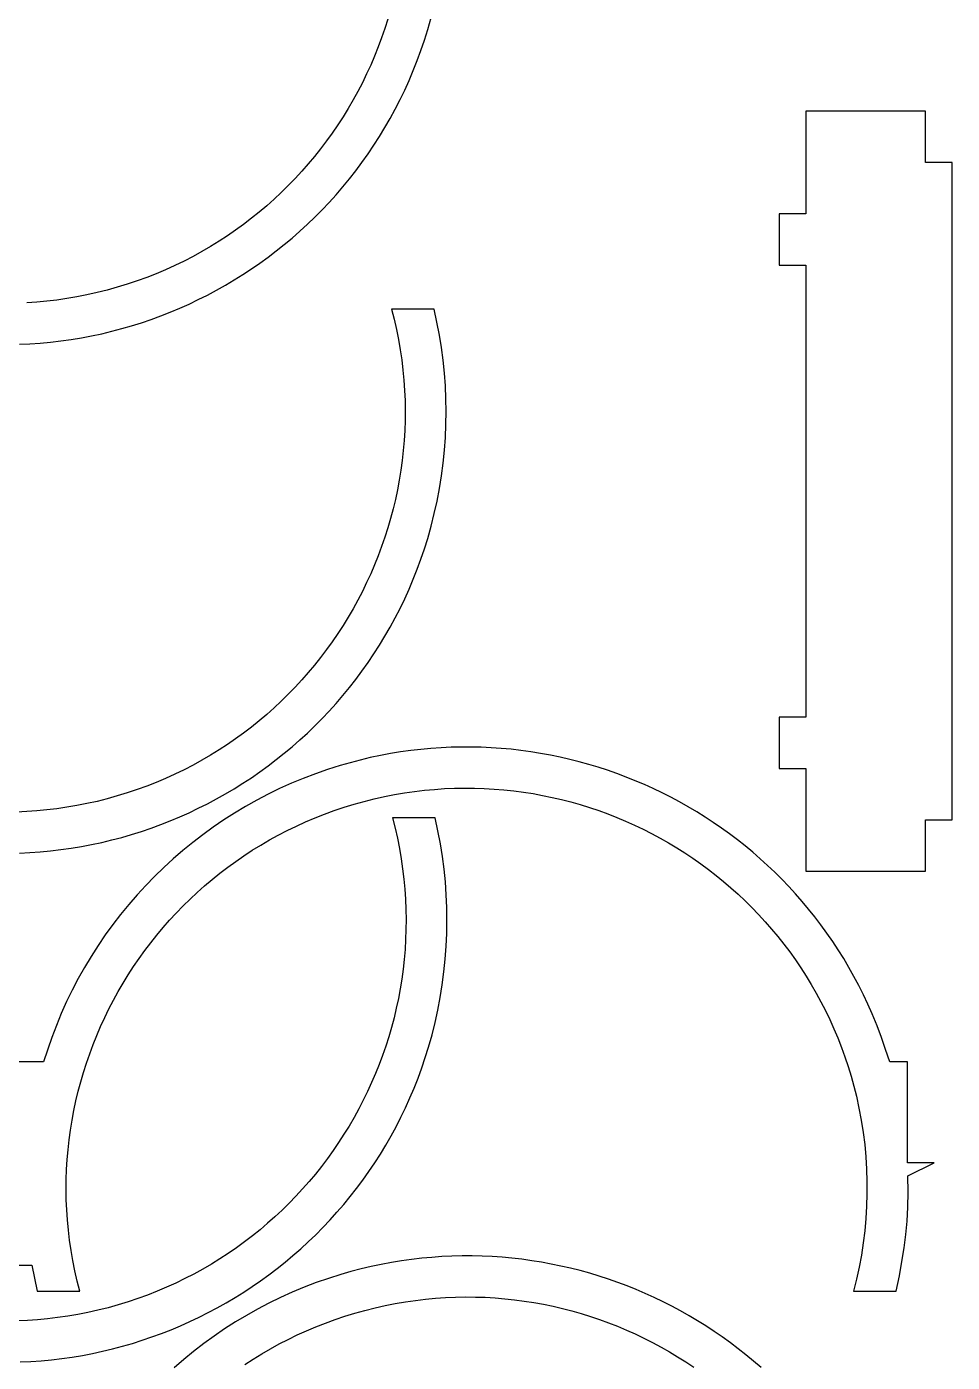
# Model space of a CAD drawing. Extents: x 378 to 958, y 20 to 900.
# Drawn here: x 576.4 to 666.5, y 627 to 757 of the extents above; entities that cross this region are included whole.
import ezdxf

# ---------------------------------------------------------------- set-up
doc = ezdxf.new("R2010")
doc.units = 0
doc.layers.get('0').update_dxf_attribs({"linetype": 'CONTINUOUS'})

msp = doc.modelspace()

# ---------------------------------------------------------------- linework, layer by layer
at = {"color": 4}
for p, q in [((611.547899, 757.764124), (611.257646, 756.853384)), ((615.426993, 756.745728), (615.765284, 757.941609)), ((610.94549, 755.950855), (610.611669, 755.056932)), ((611.257646, 756.853384), (610.94549, 755.950855)), ((614.769823, 754.72982), (615.109908, 755.731215)), ((615.109908, 755.731215), (615.426993, 756.745728)), ((610.611669, 755.056932), (610.256422, 754.172013)), ((614.407111, 753.741756), (614.769823, 754.72982)), ((609.879985, 753.296492), (609.482596, 752.430766)), ((610.256422, 754.172013), (609.879985, 753.296492)), ((614.022146, 752.767239), (614.407111, 753.741756)), ((609.482596, 752.430766), (609.064494, 751.575232)), ((613.615301, 751.806486), (614.022146, 752.767239)), ((608.625915, 750.730285), (608.167098, 749.896323)), ((609.064494, 751.575232), (608.625915, 750.730285)), ((612.737464, 749.927128), (613.186949, 750.85971)), ((613.186949, 750.85971), (613.615301, 751.806486)), ((608.167098, 749.896323), (607.68828, 749.07374)), ((612.267218, 749.008956), (612.737464, 749.927128)), ((607.1897, 748.262934), (606.671594, 747.4643)), ((607.68828, 749.07374), (607.1897, 748.262934)), ((611.265939, 747.216701), (611.776586, 748.105408)), ((611.776586, 748.105408), (612.267218, 749.008956)), ((663.913098, 748.793163), (652.249198, 748.793163)), ((652.249198, 748.793163), (652.249198, 738.793863)), ((663.913098, 743.793563), (663.913098, 748.793163)), ((606.134201, 746.678234), (605.577759, 745.905134)), ((606.671594, 747.4643), (606.134201, 746.678234)), ((610.735652, 746.343049), (611.265939, 747.216701)), ((605.577759, 745.905134), (605.002504, 745.145395)), ((609.617649, 744.641774), (610.186097, 745.484668)), ((610.186097, 745.484668), (610.735652, 746.343049)), ((604.408676, 744.399412), (603.796511, 743.667584)), ((605.002504, 745.145395), (604.408676, 744.399412)), ((609.030679, 743.814582), (609.617649, 744.641774)), ((603.166247, 742.950305), (602.518123, 742.247972)), ((603.796511, 743.667584), (603.166247, 742.950305)), ((607.802671, 742.208167), (608.425562, 743.003308)), ((608.425562, 743.003308), (609.030679, 743.814582)), ((666.512898, 743.793563), (663.913098, 743.793563)), ((666.512898, 679.798363), (666.512898, 743.793563)), ((601.852376, 741.56098), (601.169243, 740.889728)), ((602.518123, 742.247972), (601.852376, 741.56098)), ((606.505058, 740.667145), (607.162379, 741.429374)), ((607.162379, 741.429374), (607.802671, 742.208167)), ((600.468962, 740.234609), (599.751772, 739.596021)), ((601.169243, 740.889728), (600.468962, 740.234609)), ((605.831083, 739.921696), (606.505058, 740.667145)), ((599.01791, 738.974361), (598.267613, 738.370023)), ((599.751772, 739.596021), (599.01791, 738.974361)), ((604.434663, 738.481999), (605.140827, 739.193242)), ((605.140827, 739.193242), (605.831083, 739.921696)), ((597.50112, 737.783404), (596.718667, 737.214901)), ((598.267613, 738.370023), (597.50112, 737.783404)), ((602.976103, 737.112005), (603.712964, 737.788181)), ((603.712964, 737.788181), (604.434663, 738.481999)), ((652.249198, 738.793863), (649.649398, 738.793863)), ((649.649398, 738.793863), (649.649398, 733.794263)), ((595.920494, 736.66491), (595.106837, 736.133826)), ((596.718667, 737.214901), (595.920494, 736.66491)), ((601.458389, 735.813439), (602.224453, 736.453686)), ((602.224453, 736.453686), (602.976103, 737.112005)), ((593.434025, 735.129967), (592.575345, 734.657985)), ((594.277935, 735.622047), (593.434025, 735.129967)), ((595.106837, 736.133826), (594.277935, 735.622047)), ((599.884508, 734.588025), (600.678283, 735.19148)), ((600.678283, 735.19148), (601.458389, 735.813439)), ((590.814625, 733.775893), (589.913061, 733.366577)), ((591.702132, 734.206495), (590.814625, 733.775893)), ((592.575345, 734.657985), (591.702132, 734.206495)), ((598.257445, 733.437486), (599.077438, 734.003288)), ((599.077438, 734.003288), (599.884508, 734.588025)), ((649.649398, 733.794263), (652.249198, 733.794263)), ((652.249198, 733.794263), (652.249198, 689.797563)), ((588.068714, 732.613385), (587.126406, 732.270301)), ((588.997678, 732.978942), (588.068714, 732.613385)), ((589.913061, 733.366577), (588.997678, 732.978942)), ((595.723668, 731.85584), (596.580187, 732.363546)), ((596.580187, 732.363546), (597.424904, 732.890834)), ((597.424904, 732.890834), (598.257445, 733.437486)), ((583.228493, 731.130628), (582.24814, 730.911199)), ((584.221798, 731.379855), (583.228493, 731.130628)), ((585.20271, 731.65314), (584.221798, 731.379855)), ((586.170992, 731.950088), (585.20271, 731.65314)), ((587.126406, 732.270301), (586.170992, 731.950088)), ((593.976715, 730.900032), (594.855719, 731.36793)), ((594.855719, 731.36793), (595.723668, 731.85584)), ((577.356116, 730.200316), (576.382263, 730.133789)), ((578.331982, 730.291754), (577.356116, 730.200316)), ((579.309489, 730.408332), (578.331982, 730.291754)), ((580.288266, 730.55028), (579.309489, 730.408332)), ((581.26794, 730.717826), (580.288266, 730.55028)), ((582.24814, 730.911199), (581.26794, 730.717826)), ((591.277099, 729.618562), (592.187032, 730.025132)), ((592.187032, 730.025132), (593.087028, 730.45236)), ((593.087028, 730.45236), (593.976715, 730.900032)), ((587.545472, 728.203172), (588.491417, 728.524955)), ((588.491417, 728.524955), (589.428918, 728.868258)), ((589.428918, 728.868258), (590.357604, 729.232865)), ((590.357604, 729.232865), (591.277099, 729.618562)), ((616.073693, 729.53242), (611.910993, 729.53242)), ((611.910993, 729.53242), (612.162749, 728.54129)), ((612.162749, 728.54129), (612.387371, 727.549654)), ((616.579893, 727.00342), (616.073693, 729.53242)), ((582.702164, 726.924603), (583.684726, 727.135552)), ((583.684726, 727.135552), (584.660711, 727.3691)), ((584.660711, 727.3691), (585.629746, 727.625029)), ((585.629746, 727.625029), (586.591457, 727.903125)), ((586.591457, 727.903125), (587.545472, 728.203172)), ((612.387371, 727.549654), (612.585098, 726.557908)), ((575.671429, 726.098784), (576.689578, 726.145518)), ((576.689578, 726.145518), (577.703764, 726.216358)), ((577.703764, 726.216358), (578.713612, 726.311088)), ((578.713612, 726.311088), (579.718749, 726.429493)), ((579.718749, 726.429493), (580.718802, 726.571357)), ((580.718802, 726.571357), (581.713398, 726.736466)), ((581.713398, 726.736466), (582.702164, 726.924603)), ((612.585098, 726.557908), (612.756167, 725.566448)), ((616.777733, 725.77639), (616.579893, 727.00342)), ((612.756167, 725.566448), (612.900816, 724.575671)), ((612.900816, 724.575671), (613.019283, 723.585972)), ((616.9391, 724.540994), (616.777733, 725.77639)), ((617.064096, 723.298723), (616.9391, 724.540994)), ((613.019283, 723.585972), (613.111805, 722.597749)), ((617.152827, 722.05107), (617.064096, 723.298723)), ((613.111805, 722.597749), (613.178621, 721.611397)), ((617.205398, 720.799527), (617.152827, 722.05107)), ((613.178621, 721.611397), (613.219967, 720.627312)), ((613.219967, 720.627312), (613.236083, 719.645891)), ((617.221913, 719.545585), (617.205398, 720.799527)), ((613.236083, 719.645891), (613.227205, 718.66753)), ((617.202476, 718.290735), (617.221913, 719.545585)), ((613.227205, 718.66753), (613.193571, 717.692625)), ((617.147193, 717.03647), (617.202476, 718.290735)), ((613.135419, 716.721571), (613.052987, 715.754767)), ((613.193571, 717.692625), (613.135419, 716.721571)), ((617.056167, 715.784282), (617.147193, 717.03647)), ((613.052987, 715.754767), (612.946513, 714.792607)), ((616.929504, 714.535663), (617.056167, 715.784282)), ((612.946513, 714.792607), (612.816234, 713.835488)), ((616.767308, 713.292103), (616.929504, 714.535663)), ((612.662388, 712.883806), (612.485212, 711.937957)), ((612.816234, 713.835488), (612.662388, 712.883806)), ((616.569684, 712.055095), (616.767308, 713.292103)), ((612.485212, 711.937957), (612.284946, 710.998337)), ((616.336735, 710.826132), (616.569684, 712.055095)), ((612.284946, 710.998337), (612.061826, 710.065343)), ((616.068568, 709.606703), (616.336735, 710.826132)), ((611.81609, 709.139371), (611.547975, 708.220817)), ((612.061826, 710.065343), (611.81609, 709.139371)), ((615.765285, 708.398302), (616.068568, 709.606703)), ((611.547975, 708.220817), (611.257721, 707.310077)), ((615.426993, 707.20242), (615.765285, 708.398302)), ((610.945564, 706.407548), (610.611742, 705.513625)), ((611.257721, 707.310077), (610.945564, 706.407548)), ((615.109912, 706.187908), (615.426993, 707.20242)), ((610.611742, 705.513625), (610.256492, 704.628705)), ((614.407124, 704.198449), (614.769831, 705.186513)), ((614.769831, 705.186513), (615.109912, 706.187908)), ((609.880054, 703.753185), (609.482664, 702.887459)), ((610.256492, 704.628705), (609.880054, 703.753185)), ((614.022163, 703.223932), (614.407124, 704.198449)), ((609.482664, 702.887459), (609.06456, 702.031925)), ((613.615321, 702.263178), (614.022163, 703.223932)), ((608.62598, 701.186978), (608.167162, 700.353016)), ((609.06456, 702.031925), (608.62598, 701.186978)), ((612.73749, 700.383821), (613.186972, 701.316403)), ((613.186972, 701.316403), (613.615321, 702.263178)), ((608.167162, 700.353016), (607.688343, 699.530433)), ((612.267247, 699.465649), (612.73749, 700.383821)), ((607.189761, 698.719627), (606.671655, 697.920993)), ((607.688343, 699.530433), (607.189761, 698.719627)), ((611.265972, 697.673394), (611.776617, 698.562101)), ((611.776617, 698.562101), (612.267247, 699.465649)), ((606.671655, 697.920993), (606.134261, 697.134927)), ((610.735687, 696.799742), (611.265972, 697.673394)), ((605.577817, 696.361827), (605.002562, 695.602088)), ((606.134261, 697.134927), (605.577817, 696.361827)), ((609.617688, 695.098467), (610.186135, 695.941361)), ((610.186135, 695.941361), (610.735687, 696.799742)), ((604.408733, 694.856105), (603.796567, 694.124277)), ((605.002562, 695.602088), (604.408733, 694.856105)), ((609.030719, 694.271275), (609.617688, 695.098467)), ((603.166303, 693.406998), (602.518179, 692.704664)), ((603.796567, 694.124277), (603.166303, 693.406998)), ((607.802713, 692.66486), (608.425604, 693.460001)), ((608.425604, 693.460001), (609.030719, 694.271275)), ((601.852431, 692.017673), (601.169298, 691.34642)), ((602.518179, 692.704664), (601.852431, 692.017673)), ((607.162422, 691.886067), (607.802713, 692.66486)), ((600.469018, 690.691302), (599.751828, 690.052714)), ((601.169298, 691.34642), (600.469018, 690.691302)), ((605.831127, 690.378389), (606.505102, 691.123838)), ((606.505102, 691.123838), (607.162422, 691.886067)), ((599.017966, 689.431053), (598.26767, 688.826716)), ((599.751828, 690.052714), (599.017966, 689.431053)), ((604.434707, 688.938692), (605.140871, 689.649935)), ((605.140871, 689.649935), (605.831127, 690.378389)), ((652.249198, 689.797563), (649.649398, 689.797563)), ((649.649398, 689.797563), (649.649398, 684.797963)), ((597.501177, 688.240097), (596.718726, 687.671594)), ((598.26767, 688.826716), (597.501177, 688.240097)), ((602.976147, 687.568698), (603.713008, 688.244874)), ((603.713008, 688.244874), (604.434707, 688.938692)), ((595.920554, 687.121603), (595.106899, 686.590519)), ((596.718726, 687.671594), (595.920554, 687.121603)), ((601.458433, 686.270132), (602.224497, 686.910379)), ((602.224497, 686.910379), (602.976147, 687.568698)), ((616.726603, 686.807704), (615.743553, 686.739572)), ((617.708314, 686.853047), (616.726603, 686.807704)), ((618.688337, 686.875763), (617.708314, 686.853047)), ((619.666325, 686.876015), (618.688337, 686.875763)), ((620.641932, 686.853965), (619.666325, 686.876015)), ((621.61481, 686.809776), (620.641932, 686.853965)), ((622.58461, 686.74361), (621.61481, 686.809776)), ((593.43409, 685.58666), (592.575411, 685.114678)), ((594.277998, 686.078739), (593.43409, 685.58666)), ((595.106899, 686.590519), (594.277998, 686.078739)), ((599.88455, 685.044718), (600.678326, 685.648173)), ((600.678326, 685.648173), (601.458433, 686.270132)), ((608.853865, 685.610883), (607.872601, 685.354582)), ((609.836568, 685.843094), (608.853865, 685.610883)), ((610.820362, 686.051377), (609.836568, 685.843094)), ((611.804901, 686.235896), (610.820362, 686.051377)), ((612.789837, 686.396812), (611.804901, 686.235896)), ((613.774823, 686.534288), (612.789837, 686.396812)), ((614.75951, 686.648487), (613.774823, 686.534288)), ((615.743553, 686.739572), (614.75951, 686.648487)), ((623.550988, 686.655631), (622.58461, 686.74361)), ((624.513593, 686.546), (623.550988, 686.655631)), ((625.47208, 686.41488), (624.513593, 686.546)), ((626.426101, 686.262434), (625.47208, 686.41488)), ((627.375309, 686.088824), (626.426101, 686.262434)), ((628.319356, 685.894214), (627.375309, 686.088824)), ((629.257896, 685.678764), (628.319356, 685.894214)), ((630.190579, 685.442639), (629.257896, 685.678764)), ((590.814696, 684.232586), (589.913135, 683.82327)), ((591.702201, 684.663187), (590.814696, 684.232586)), ((592.575411, 685.114678), (591.702201, 684.663187)), ((598.257486, 683.894179), (599.077479, 684.459981)), ((599.077479, 684.459981), (599.88455, 685.044718)), ((604.492197, 684.27712), (603.315034, 683.827273)), ((605.6851, 684.692899), (604.492197, 684.27712)), ((606.893123, 685.074028), (605.6851, 684.692899)), ((607.872601, 685.354582), (606.893123, 685.074028)), ((631.11706, 685.186001), (630.190579, 685.442639)), ((632.036991, 684.909012), (631.11706, 685.186001)), ((632.950025, 684.611834), (632.036991, 684.909012)), ((633.855813, 684.294631), (632.950025, 684.611834)), ((634.75401, 683.957565), (633.855813, 684.294631)), ((649.649398, 684.797963), (652.249198, 684.797963)), ((652.249198, 684.797963), (652.249198, 674.798763)), ((588.068794, 683.070078), (587.126489, 682.726994)), ((588.997755, 683.435635), (588.068794, 683.070078)), ((589.913135, 683.82327), (588.997755, 683.435635)), ((596.580226, 682.820239), (597.424944, 683.347526)), ((597.424944, 683.347526), (598.257486, 683.894179)), ((602.154232, 683.343944), (601.010412, 682.827714)), ((603.315034, 683.827273), (602.154232, 683.343944)), ((635.644267, 683.600799), (634.75401, 683.957565)), ((636.526237, 683.224495), (635.644267, 683.600799)), ((637.399573, 682.828815), (636.526237, 683.224495)), ((583.228593, 681.58732), (582.248235, 681.367892)), ((584.221893, 681.836547), (583.228593, 681.58732)), ((585.202801, 682.109833), (584.221893, 681.836547)), ((586.171079, 682.406781), (585.202801, 682.109833)), ((587.126489, 682.726994), (586.171079, 682.406781)), ((593.97675, 681.356725), (594.855756, 681.824623)), ((594.855756, 681.824623), (595.723705, 682.312533)), ((595.723705, 682.312533), (596.580226, 682.820239)), ((598.776205, 681.698886), (597.68706, 681.087456)), ((599.884196, 682.279167), (598.776205, 681.698886)), ((601.010412, 682.827714), (599.884196, 682.279167)), ((609.236418, 681.578101), (610.229723, 681.827328)), ((610.229723, 681.827328), (611.210067, 682.046752)), ((611.210067, 682.046752), (612.190258, 682.240121)), ((612.190258, 682.240121), (613.169923, 682.407664)), ((613.169923, 682.407664), (614.148691, 682.54961)), ((614.148691, 682.54961), (615.126191, 682.666187)), ((615.126191, 682.666187), (616.102049, 682.757624)), ((616.102049, 682.757624), (617.075895, 682.824149)), ((617.075895, 682.824149), (618.047356, 682.865993)), ((618.047356, 682.865993), (619.01606, 682.883383)), ((619.01606, 682.883383), (619.981637, 682.876548)), ((619.981637, 682.876548), (620.943713, 682.845717)), ((620.943713, 682.845717), (621.901917, 682.791118)), ((621.901917, 682.791118), (622.855878, 682.712982)), ((622.855878, 682.712982), (623.805223, 682.611536)), ((623.805223, 682.611536), (624.74958, 682.487008)), ((624.74958, 682.487008), (625.688578, 682.339629)), ((625.688578, 682.339629), (626.621844, 682.169627)), ((626.621844, 682.169627), (627.549008, 681.97723)), ((627.549008, 681.97723), (628.469696, 681.762667)), ((628.469696, 681.762667), (629.383538, 681.526167)), ((638.263927, 682.413923), (637.399573, 682.828815)), ((639.118953, 681.979981), (638.263927, 682.413923)), ((639.964302, 681.527151), (639.118953, 681.979981)), ((576.382337, 680.590482), (575.410866, 680.548639)), ((577.356193, 680.657009), (576.382337, 680.590482)), ((578.332062, 680.748447), (577.356193, 680.657009)), ((579.309573, 680.865025), (578.332062, 680.748447)), ((580.288353, 681.006973), (579.309573, 680.865025)), ((581.268031, 681.174519), (580.288353, 681.006973)), ((582.248235, 681.367892), (581.268031, 681.174519)), ((591.27713, 680.075255), (592.187064, 680.481825)), ((592.187064, 680.481825), (593.087062, 680.909053)), ((593.087062, 680.909053), (593.97675, 681.356725)), ((596.617383, 680.445458), (595.567793, 679.773477)), ((597.68706, 681.087456), (596.617383, 680.445458)), ((604.460538, 679.979015), (605.389502, 680.344572)), ((605.389502, 680.344572), (606.33181, 680.687655)), ((606.33181, 680.687655), (607.287224, 681.007868)), ((607.287224, 681.007868), (608.255506, 681.304816)), ((608.255506, 681.304816), (609.236418, 681.578101)), ((629.383538, 681.526167), (630.290161, 681.267959)), ((630.290161, 681.267959), (631.189194, 680.988272)), ((631.189194, 680.988272), (632.080264, 680.687334)), ((632.080264, 680.687334), (632.963001, 680.365374)), ((632.963001, 680.365374), (633.837031, 680.022622)), ((640.799628, 681.055596), (639.964302, 681.527151)), ((641.624583, 680.565479), (640.799628, 681.055596)), ((642.438819, 680.056963), (641.624583, 680.565479)), ((588.491443, 678.981648), (589.428946, 679.324951)), ((589.428946, 679.324951), (590.357633, 679.689558)), ((590.357633, 679.689558), (591.27713, 680.075255)), ((594.538914, 679.072096), (593.531364, 678.341898)), ((595.567793, 679.773477), (594.538914, 679.072096)), ((601.756084, 678.751466), (602.643591, 679.182066)), ((602.643591, 679.182066), (603.545155, 679.591381)), ((603.545155, 679.591381), (604.460538, 679.979015)), ((616.160207, 679.971791), (611.997607, 679.971791)), ((611.997607, 679.971791), (612.249363, 678.98066)), ((616.666507, 677.442791), (616.160207, 679.971791)), ((633.837031, 680.022622), (634.701983, 679.659305)), ((634.701983, 679.659305), (635.557485, 679.275652)), ((635.557485, 679.275652), (636.403166, 678.871893)), ((643.24199, 679.530209), (642.438819, 680.056963)), ((644.033748, 678.98538), (643.24199, 679.530209)), ((644.813745, 678.42264), (644.033748, 678.98538)), ((663.913098, 674.798763), (663.913098, 679.798363)), ((663.913098, 679.798363), (666.512898, 679.798363)), ((583.684745, 677.592245), (584.660731, 677.825793)), ((584.660731, 677.825793), (585.629768, 678.081722)), ((585.629768, 678.081722), (586.591481, 678.359818)), ((586.591481, 678.359818), (587.545497, 678.659865)), ((587.545497, 678.659865), (588.491443, 678.981648)), ((593.531364, 678.341898), (592.545767, 677.583466)), ((599.180281, 677.335917), (600.024191, 677.827995)), ((600.024191, 677.827995), (600.882871, 678.299977)), ((600.882871, 678.299977), (601.756084, 678.751466)), ((612.249363, 678.98066), (612.473985, 677.989024)), ((612.473985, 677.989024), (612.671713, 676.997278)), ((636.403166, 678.871893), (637.238653, 678.448256)), ((637.238653, 678.448256), (638.063575, 678.00497)), ((638.063575, 678.00497), (638.87756, 677.542263)), ((645.581635, 677.84215), (644.813745, 678.42264)), ((646.33707, 677.244073), (645.581635, 677.84215)), ((575.671436, 676.555477), (576.689587, 676.602211)), ((576.689587, 676.602211), (577.703774, 676.673051)), ((577.703774, 676.673051), (578.713623, 676.767781)), ((578.713623, 676.767781), (579.718762, 676.886186)), ((579.718762, 676.886186), (580.718816, 677.02805)), ((580.718816, 677.02805), (581.713414, 677.193159)), ((581.713414, 677.193159), (582.702181, 677.381296)), ((582.702181, 677.381296), (583.684745, 677.592245)), ((591.582743, 676.797384), (590.642913, 675.984235)), ((592.545767, 677.583466), (591.582743, 676.797384)), ((597.537722, 676.293057), (598.351379, 676.824139)), ((598.351379, 676.824139), (599.180281, 677.335917)), ((612.671713, 676.997278), (612.842782, 676.005818)), ((616.864349, 676.21576), (616.666507, 677.442791)), ((638.87756, 677.542263), (639.680235, 677.060365)), ((639.680235, 677.060365), (640.47123, 676.559504)), ((640.47123, 676.559504), (641.250172, 676.03991)), ((647.079702, 676.628572), (646.33707, 677.244073)), ((647.809185, 675.995809), (647.079702, 676.628572)), ((589.726898, 675.144603), (588.83532, 674.27907)), ((590.642913, 675.984235), (589.726898, 675.144603)), ((595.190603, 674.587948), (595.957096, 675.174565)), ((595.957096, 675.174565), (596.739549, 675.743067)), ((596.739549, 675.743067), (597.537722, 676.293057)), ((612.842782, 676.005818), (612.987432, 675.015041)), ((617.025718, 674.980364), (616.864349, 676.21576)), ((641.250172, 676.03991), (642.01669, 675.50181)), ((642.01669, 675.50181), (642.770411, 674.945433)), ((648.52517, 675.345947), (647.809185, 675.995809)), ((649.227311, 674.679149), (648.52517, 675.345947)), ((588.83532, 674.27907), (587.968799, 673.388221)), ((593.706444, 673.361952), (594.440306, 673.983612)), ((594.440306, 673.983612), (595.190603, 674.587948)), ((612.987432, 675.015041), (613.105899, 674.025342)), ((613.105899, 674.025342), (613.198422, 673.037119)), ((617.150719, 673.738093), (617.025718, 674.980364)), ((642.770411, 674.945433), (643.510964, 674.371009)), ((643.510964, 674.371009), (644.237976, 673.778766)), ((649.91526, 673.995576), (649.227311, 674.679149)), ((650.588671, 673.295392), (649.91526, 673.995576)), ((652.249198, 674.798763), (663.913098, 674.798763)), ((587.968799, 673.388221), (587.127958, 672.472638)), ((592.288973, 672.068249), (592.989254, 672.723366)), ((592.989254, 672.723366), (593.706444, 673.361952)), ((613.198422, 673.037119), (613.265239, 672.050767)), ((617.239457, 672.490441), (617.150719, 673.738093)), ((617.292035, 671.238897), (617.239457, 672.490441)), ((644.237976, 673.778766), (644.951077, 673.168933)), ((644.951077, 673.168933), (645.649894, 672.541739)), ((645.649894, 672.541739), (646.334055, 671.897412)), ((651.247194, 672.57876), (650.588671, 673.295392)), ((651.890484, 671.845841), (651.247194, 672.57876)), ((586.313416, 671.532905), (585.525796, 670.569605)), ((587.127958, 672.472638), (586.313416, 671.532905)), ((590.940093, 670.710009), (591.60584, 671.396998)), ((591.60584, 671.396998), (592.288973, 672.068249)), ((613.265239, 672.050767), (613.306586, 671.066682)), ((617.308559, 669.984955), (617.292035, 671.238897)), ((646.334055, 671.897412), (647.003188, 671.236182)), ((647.003188, 671.236182), (647.656923, 670.558276)), ((652.518192, 671.096799), (651.890484, 671.845841)), ((585.525796, 670.569605), (584.765717, 669.583321)), ((589.661705, 669.290399), (590.291968, 670.007677)), ((590.291968, 670.007677), (590.940093, 670.710009)), ((613.306586, 671.066682), (613.322703, 670.085261)), ((613.322703, 670.085261), (613.313826, 669.1069)), ((617.289131, 668.730105), (617.308559, 669.984955)), ((647.656923, 670.558276), (648.294885, 669.863925)), ((653.129972, 670.331795), (652.518192, 671.096799)), ((653.725476, 669.550993), (653.129972, 670.331795)), ((584.765717, 669.583321), (584.033803, 668.574638)), ((589.04954, 668.558572), (589.661705, 669.290399)), ((613.313826, 669.1069), (613.280193, 668.131995)), ((617.233857, 667.475841), (617.289131, 668.730105)), ((648.294885, 669.863925), (648.916705, 669.153356)), ((648.916705, 669.153356), (649.52201, 668.426798)), ((654.304357, 668.754556), (653.725476, 669.550993)), ((654.866267, 667.942645), (654.304357, 668.754556)), ((583.330673, 667.544137), (582.656949, 666.492403)), ((584.033803, 668.574638), (583.330673, 667.544137)), ((587.880457, 667.052854), (588.455712, 667.812592)), ((588.455712, 667.812592), (589.04954, 668.558572)), ((613.280193, 668.131995), (613.222042, 667.160942)), ((617.142841, 666.223652), (617.233857, 667.475841)), ((649.52201, 668.426798), (650.110428, 667.684481)), ((650.110428, 667.684481), (650.681587, 666.926632)), ((655.410859, 667.115423), (654.866267, 667.942645)), ((582.656949, 666.492403), (582.013252, 665.420019)), ((586.786622, 665.493691), (587.324015, 666.279755)), ((587.324015, 666.279755), (587.880457, 667.052854)), ((613.139611, 666.194137), (613.033138, 665.231977)), ((613.222042, 667.160942), (613.139611, 666.194137)), ((617.016187, 664.975033), (617.142841, 666.223652)), ((650.681587, 666.926632), (651.235116, 666.153482)), ((651.235116, 666.153482), (651.770642, 665.365258)), ((655.937786, 666.273053), (655.410859, 667.115423)), ((656.4467, 665.415698), (655.937786, 666.273053)), ((582.013252, 665.420019), (581.400203, 664.327568)), ((585.769935, 663.884253), (586.268516, 664.695058)), ((586.268516, 664.695058), (586.786622, 665.493691)), ((613.033138, 665.231977), (612.90286, 664.274858)), ((616.853999, 663.731473), (617.016187, 664.975033)), ((651.770642, 665.365258), (652.287794, 664.562189)), ((656.937254, 664.543519), (656.4467, 665.415698)), ((581.400203, 664.327568), (580.818424, 663.215634)), ((585.291118, 663.061671), (585.769935, 663.884253)), ((612.90286, 664.274858), (612.749015, 663.323176)), ((616.656382, 662.494466), (616.853999, 663.731473)), ((652.287794, 664.562189), (652.7862, 663.744504)), ((652.7862, 663.744504), (653.265488, 662.912433)), ((657.409101, 663.65668), (656.937254, 664.543519)), ((657.861893, 662.755344), (657.409101, 663.65668)), ((580.268535, 662.084799), (579.751158, 660.935648)), ((580.818424, 663.215634), (580.268535, 662.084799)), ((584.393722, 661.382764), (584.832301, 662.22771)), ((584.832301, 662.22771), (585.291118, 663.061671)), ((612.571841, 662.377327), (612.371576, 661.437707)), ((612.749015, 663.323176), (612.571841, 662.377327)), ((616.42344, 661.265502), (616.656382, 662.494466)), ((653.265488, 662.912433), (653.725287, 662.066203)), ((658.295282, 661.839672), (657.861893, 662.755344)), ((579.751158, 660.935648), (579.266913, 659.768763)), ((583.97562, 660.527231), (584.393722, 661.382764)), ((612.371576, 661.437707), (612.148457, 660.504713)), ((616.155277, 660.046073), (616.42344, 661.265502)), ((653.725287, 662.066203), (654.165223, 661.206043)), ((654.165223, 661.206043), (654.584926, 660.332183)), ((658.708923, 660.909828), (658.295282, 661.839672)), ((659.190101, 659.731495), (658.708923, 660.909828)), ((579.266913, 659.768763), (578.816423, 658.584728)), ((583.201794, 658.785986), (583.578231, 659.661506)), ((583.578231, 659.661506), (583.97562, 660.527231)), ((611.902722, 659.578741), (611.634609, 658.660187)), ((612.148457, 660.504713), (611.902722, 659.578741)), ((615.851998, 658.837672), (616.155277, 660.046073)), ((654.584926, 660.332183), (654.984024, 659.444851)), ((659.617823, 658.57509), (659.190101, 659.731495)), ((578.816423, 658.584728), (578.031223, 656.212228)), ((582.846546, 657.901066), (583.201794, 658.785986)), ((611.634609, 658.660187), (611.344355, 657.749447)), ((615.513707, 657.641791), (615.851998, 658.837672)), ((654.984024, 659.444851), (655.362145, 658.544275)), ((655.362145, 658.544275), (655.718916, 657.630685)), ((660.017945, 657.411654), (659.617823, 658.57509)), ((582.20057, 656.104615), (582.512726, 657.007144)), ((582.512726, 657.007144), (582.846546, 657.901066)), ((611.344355, 657.749447), (611.032199, 656.846918)), ((615.196617, 656.627278), (615.513707, 657.641791)), ((655.718916, 657.630685), (656.053967, 656.70431)), ((660.416323, 656.212228), (660.017945, 657.411654)), ((578.031223, 656.212228), (570.423123, 656.212228)), ((581.910317, 655.193875), (582.20057, 656.104615)), ((610.698378, 655.952995), (610.343129, 655.068076)), ((611.032199, 656.846918), (610.698378, 655.952995)), ((614.493812, 654.637819), (614.856528, 655.625883)), ((614.856528, 655.625883), (615.196617, 656.627278)), ((656.053967, 656.70431), (656.366925, 655.765378)), ((656.366925, 655.765378), (656.657418, 654.814117)), ((662.152223, 656.212228), (660.416323, 656.212228)), ((662.152223, 646.381428), (662.152223, 656.212228)), ((581.39647, 653.349349), (581.642205, 654.275321)), ((581.642205, 654.275321), (581.910317, 655.193875)), ((610.343129, 655.068076), (609.966691, 654.192555)), ((614.108844, 653.663302), (614.493812, 654.637819)), ((656.657418, 654.814117), (656.925075, 653.850758)), ((581.173351, 652.416355), (581.39647, 653.349349)), ((609.569302, 653.326829), (609.151199, 652.471295)), ((609.966691, 654.192555), (609.569302, 653.326829)), ((613.701995, 652.702549), (614.108844, 653.663302)), ((656.925075, 653.850758), (657.169523, 652.875528)), ((580.973086, 651.476735), (581.173351, 652.416355)), ((609.151199, 652.471295), (608.712619, 651.626348)), ((612.824152, 650.823191), (613.27364, 651.755773)), ((613.27364, 651.755773), (613.701995, 652.702549)), ((657.169523, 652.875528), (657.427651, 651.705626)), ((657.427651, 651.705626), (657.649101, 650.5278)), ((580.642068, 649.579203), (580.795913, 650.530886)), ((580.795913, 650.530886), (580.973086, 651.476735)), ((608.253801, 650.792386), (607.774982, 649.969803)), ((608.712619, 651.626348), (608.253801, 650.792386)), ((612.353904, 649.905019), (612.824152, 650.823191)), ((657.649101, 650.5278), (657.833877, 649.343257)), ((580.511791, 648.622083), (580.642068, 649.579203)), ((607.2764, 649.158997), (606.758294, 648.360363)), ((607.774982, 649.969803), (607.2764, 649.158997)), ((611.863268, 649.001471), (612.353904, 649.905019)), ((657.833877, 649.343257), (657.981981, 648.153204)), ((580.405318, 647.659921), (580.511791, 648.622083)), ((606.758294, 648.360363), (606.220899, 647.574297)), ((610.82233, 647.239112), (611.352619, 648.112764)), ((611.352619, 648.112764), (611.863268, 649.001471)), ((657.981981, 648.153204), (658.093418, 646.958849)), ((580.264737, 645.722061), (580.322887, 646.693115)), ((580.322887, 646.693115), (580.405318, 647.659921)), ((605.664455, 646.801197), (605.089199, 646.041458)), ((606.220899, 647.574297), (605.664455, 646.801197)), ((610.272774, 646.380731), (610.82233, 647.239112)), ((658.093418, 646.958849), (658.168191, 645.761399)), ((580.231104, 644.747154), (580.264737, 645.722061)), ((604.495369, 645.295475), (603.883202, 644.563647)), ((605.089199, 646.041458), (604.495369, 645.295475)), ((609.117352, 644.710645), (609.704323, 645.537837)), ((609.704323, 645.537837), (610.272774, 646.380731)), ((658.168191, 645.761399), (658.206304, 644.56206)), ((664.752023, 646.381428), (662.152223, 646.381428)), ((662.188023, 645.131528), (664.752023, 646.381428)), ((580.222227, 643.76879), (580.231104, 644.747154)), ((603.883202, 644.563647), (603.252937, 643.846368)), ((607.889341, 643.10423), (608.512234, 643.899371)), ((608.512234, 643.899371), (609.117352, 644.710645)), ((658.206304, 644.56206), (658.20776, 643.36204)), ((662.210948, 643.531894), (662.188023, 645.131528)), ((580.238344, 642.787367), (580.222227, 643.76879)), ((580.279691, 641.80328), (580.238344, 642.787367)), ((602.604811, 643.144035), (601.939061, 642.457043)), ((603.252937, 643.846368), (602.604811, 643.144035)), ((607.249048, 642.325437), (607.889341, 643.10423)), ((658.20776, 643.36204), (658.172564, 642.162547)), ((662.184295, 642.070062), (662.210948, 643.531894)), ((580.346508, 640.816925), (580.279691, 641.80328)), ((601.255927, 641.785791), (600.555644, 641.130672)), ((601.939061, 642.457043), (601.255927, 641.785791)), ((605.917751, 640.817759), (606.591727, 641.563208)), ((606.591727, 641.563208), (607.249048, 642.325437)), ((658.172564, 642.162547), (658.100719, 640.964786)), ((662.109487, 640.704769), (662.184295, 642.070062)), ((580.439031, 639.828699), (580.346508, 640.816925)), ((599.838451, 640.492084), (599.104587, 639.870423)), ((600.555644, 641.130672), (599.838451, 640.492084)), ((604.521329, 639.378062), (605.227494, 640.089305)), ((605.227494, 640.089305), (605.917751, 640.817759)), ((658.100719, 640.964786), (657.992229, 639.769967)), ((661.987948, 639.394753), (662.109487, 640.704769)), ((580.557498, 638.838997), (580.439031, 639.828699)), ((580.702148, 637.848217), (580.557498, 638.838997)), ((597.587791, 638.679467), (596.805337, 638.110964)), ((598.354287, 639.266086), (597.587791, 638.679467)), ((599.104587, 639.870423), (598.354287, 639.266086)), ((603.062768, 638.008068), (603.799629, 638.684244)), ((603.799629, 638.684244), (604.521329, 639.378062)), ((657.992229, 639.769967), (657.847096, 638.579295)), ((661.821099, 638.098752), (661.987948, 639.394753)), ((580.873217, 636.856753), (580.702148, 637.848217)), ((596.00716, 637.560973), (595.193501, 637.029889)), ((596.805337, 638.110964), (596.00716, 637.560973)), ((602.311118, 637.349749), (603.062768, 638.008068)), ((657.665326, 637.393978), (657.446921, 636.215223)), ((657.847096, 638.579295), (657.665326, 637.393978)), ((661.610364, 636.775506), (661.821099, 638.098752)), ((571.575923, 636.411228), (576.878223, 636.411228)), ((576.878223, 636.411228), (577.384623, 633.882228)), ((581.070945, 635.865003), (580.873217, 636.856753)), ((594.364596, 636.51811), (593.520682, 636.02603)), ((595.193501, 637.029889), (594.364596, 636.51811)), ((599.971172, 635.484088), (600.764947, 636.087543)), ((600.764947, 636.087543), (601.545054, 636.709502)), ((601.545054, 636.709502), (602.311118, 637.349749)), ((609.923162, 636.282464), (608.940459, 636.050253)), ((610.906957, 636.490747), (609.923162, 636.282464)), ((611.891496, 636.675266), (610.906957, 636.490747)), ((612.876432, 636.836182), (611.891496, 636.675266)), ((613.861417, 636.973658), (612.876432, 636.836182)), ((614.846105, 637.087857), (613.861417, 636.973658)), ((615.830148, 637.178942), (614.846105, 637.087857)), ((616.813198, 637.247074), (615.830148, 637.178942)), ((617.794908, 637.292417), (616.813198, 637.247074)), ((618.774931, 637.315133), (617.794908, 637.292417)), ((619.75292, 637.315385), (618.774931, 637.315133)), ((620.728527, 637.293335), (619.75292, 637.315385)), ((621.701404, 637.249146), (620.728527, 637.293335)), ((622.671205, 637.182981), (621.701404, 637.249146)), ((623.637582, 637.095001), (622.671205, 637.182981)), ((624.600188, 636.98537), (623.637582, 637.095001)), ((625.558675, 636.85425), (624.600188, 636.98537)), ((626.512696, 636.701804), (625.558675, 636.85425)), ((627.461904, 636.528194), (626.512696, 636.701804)), ((628.405951, 636.333584), (627.461904, 636.528194)), ((629.34449, 636.118134), (628.405951, 636.333584)), ((630.277174, 635.882009), (629.34449, 636.118134)), ((657.446921, 636.215223), (657.191886, 635.044237)), ((661.357164, 635.383752), (661.610364, 636.775506)), ((581.295567, 634.873363), (581.070945, 635.865003)), ((581.547323, 633.882228), (581.295567, 634.873363)), ((591.788783, 635.102558), (590.901272, 634.671956)), ((592.661999, 635.554048), (591.788783, 635.102558)), ((593.520682, 636.02603), (592.661999, 635.554048)), ((598.34411, 634.333549), (599.164102, 634.899351)), ((599.164102, 634.899351), (599.971172, 635.484088)), ((605.771695, 635.132269), (604.578792, 634.71649)), ((606.979718, 635.513398), (605.771695, 635.132269)), ((607.959195, 635.793952), (606.979718, 635.513398)), ((608.940459, 636.050253), (607.959195, 635.793952)), ((631.203655, 635.625371), (630.277174, 635.882009)), ((632.123586, 635.348382), (631.203655, 635.625371)), ((633.036619, 635.051204), (632.123586, 635.348382)), ((633.942408, 634.734001), (633.036619, 635.051204)), ((657.191886, 635.044237), (656.900223, 633.882228)), ((661.062923, 633.882228), (661.357164, 635.383752)), ((577.384623, 633.882228), (581.547323, 633.882228)), ((588.15535, 633.509448), (587.213038, 633.166364)), ((589.084318, 633.875005), (588.15535, 633.509448)), ((589.999705, 634.26264), (589.084318, 633.875005)), ((590.901272, 634.671956), (589.999705, 634.26264)), ((596.666851, 633.259609), (597.511568, 633.786897)), ((597.511568, 633.786897), (598.34411, 634.333549)), ((602.240826, 633.783314), (601.097007, 633.267084)), ((603.401628, 634.266643), (602.240826, 633.783314)), ((604.578792, 634.71649), (603.401628, 634.266643)), ((634.840604, 634.396935), (633.942408, 634.734001)), ((635.730861, 634.040169), (634.840604, 634.396935)), ((636.612832, 633.663865), (635.730861, 634.040169)), ((637.486168, 633.268185), (636.612832, 633.663865)), ((656.900223, 633.882228), (661.062923, 633.882228)), ((584.308417, 632.275917), (583.315107, 632.026691)), ((585.289333, 632.549203), (584.308417, 632.275917)), ((586.25762, 632.846151), (585.289333, 632.549203)), ((587.213038, 633.166364), (586.25762, 632.846151)), ((594.063379, 631.796095), (594.942384, 632.263993)), ((594.942384, 632.263993), (595.810332, 632.751903)), ((595.810332, 632.751903), (596.666851, 633.259609)), ((599.970791, 632.718537), (598.8628, 632.138257)), ((601.097007, 633.267084), (599.970791, 632.718537)), ((609.323013, 632.017471), (610.316318, 632.266698)), ((610.316318, 632.266698), (611.296662, 632.486122)), ((611.296662, 632.486122), (612.276852, 632.679491)), ((612.276852, 632.679491), (613.256518, 632.847034)), ((613.256518, 632.847034), (614.235286, 632.98898)), ((614.235286, 632.98898), (615.212785, 633.105557)), ((615.212785, 633.105557), (616.188644, 633.196994)), ((616.188644, 633.196994), (617.162489, 633.263519)), ((617.162489, 633.263519), (618.13395, 633.305363)), ((618.13395, 633.305363), (619.102655, 633.322753)), ((619.102655, 633.322753), (620.068231, 633.315918)), ((620.068231, 633.315918), (621.030308, 633.285087)), ((621.030308, 633.285087), (621.988512, 633.230489)), ((621.988512, 633.230489), (622.942472, 633.152352)), ((622.942472, 633.152352), (623.891817, 633.050906)), ((623.891817, 633.050906), (624.836174, 632.926379)), ((624.836174, 632.926379), (625.775172, 632.778999)), ((625.775172, 632.778999), (626.708439, 632.608997)), ((626.708439, 632.608997), (627.635603, 632.4166)), ((627.635603, 632.4166), (628.556291, 632.202037)), ((628.556291, 632.202037), (629.470133, 631.965537)), ((638.350522, 632.853293), (637.486168, 633.268185)), ((639.205548, 632.419351), (638.350522, 632.853293)), ((640.050897, 631.966521), (639.205548, 632.419351)), ((576.468903, 631.029852), (575.497437, 630.988009)), ((577.442753, 631.096379), (576.468903, 631.029852)), ((578.418616, 631.187817), (577.442753, 631.096379)), ((579.39612, 631.304395), (578.418616, 631.187817)), ((580.374893, 631.446343), (579.39612, 631.304395)), ((581.354563, 631.613889), (580.374893, 631.446343)), ((582.334758, 631.807262), (581.354563, 631.613889)), ((583.315107, 632.026691), (582.334758, 631.807262)), ((591.363763, 630.514625), (592.273696, 630.921195)), ((592.273696, 630.921195), (593.173692, 631.348423)), ((593.173692, 631.348423), (594.063379, 631.796095)), ((596.703977, 630.884828), (595.654388, 630.212847)), ((597.773655, 631.526826), (596.703977, 630.884828)), ((598.8628, 632.138257), (597.773655, 631.526826)), ((605.476097, 630.783942), (606.418405, 631.127025)), ((606.418405, 631.127025), (607.373819, 631.447238)), ((607.373819, 631.447238), (608.342101, 631.744186)), ((608.342101, 631.744186), (609.323013, 632.017471)), ((629.470133, 631.965537), (630.376756, 631.707329)), ((630.376756, 631.707329), (631.275789, 631.427642)), ((631.275789, 631.427642), (632.166859, 631.126704)), ((632.166859, 631.126704), (633.049595, 630.804744)), ((640.886223, 631.494967), (640.050897, 631.966521)), ((641.711177, 631.00485), (640.886223, 631.494967)), ((642.525414, 630.496333), (641.711177, 631.00485)), ((588.57808, 629.421018), (589.515582, 629.764321)), ((589.515582, 629.764321), (590.444267, 630.128928)), ((590.444267, 630.128928), (591.363763, 630.514625)), ((595.654388, 630.212847), (594.625508, 629.511466)), ((601.842678, 629.190836), (602.730185, 629.621436)), ((602.730185, 629.621436), (603.631749, 630.030751)), ((603.631749, 630.030751), (604.547132, 630.418385)), ((604.547132, 630.418385), (605.476097, 630.783942)), ((633.049595, 630.804744), (633.923625, 630.461992)), ((633.923625, 630.461992), (634.788577, 630.098675)), ((634.788577, 630.098675), (635.64408, 629.715022)), ((635.64408, 629.715022), (636.48976, 629.311263)), ((643.328585, 629.969579), (642.525414, 630.496333)), ((644.120343, 629.42475), (643.328585, 629.969579)), ((583.771387, 628.031615), (584.747373, 628.265163)), ((584.747373, 628.265163), (585.716408, 628.521092)), ((585.716408, 628.521092), (586.67812, 628.799188)), ((586.67812, 628.799188), (587.632135, 629.099235)), ((587.632135, 629.099235), (588.57808, 629.421018)), ((593.617959, 628.781268), (592.632362, 628.022836)), ((594.625508, 629.511466), (593.617959, 628.781268)), ((599.266875, 627.775287), (600.110786, 628.267365)), ((600.110786, 628.267365), (600.969466, 628.739347)), ((600.969466, 628.739347), (601.842678, 629.190836)), ((636.48976, 629.311263), (637.325248, 628.887626)), ((637.325248, 628.887626), (638.15017, 628.44434)), ((638.15017, 628.44434), (638.964154, 627.981633)), ((644.90034, 628.86201), (644.120343, 629.42475)), ((645.66823, 628.28152), (644.90034, 628.86201)), ((646.423665, 627.683443), (645.66823, 628.28152)), ((575.758079, 626.994847), (576.77623, 627.041581)), ((576.77623, 627.041581), (577.790417, 627.112421)), ((577.790417, 627.112421), (578.800267, 627.207151)), ((578.800267, 627.207151), (579.805406, 627.325556)), ((579.805406, 627.325556), (580.80546, 627.46742)), ((580.80546, 627.46742), (581.800057, 627.632529)), ((581.800057, 627.632529), (582.788824, 627.820666)), ((582.788824, 627.820666), (583.771387, 628.031615)), ((591.669337, 627.236754), (590.729507, 626.423605)), ((592.632362, 628.022836), (591.669337, 627.236754)), ((597.624317, 626.732427), (598.437973, 627.263509)), ((598.437973, 627.263509), (599.266875, 627.775287)), ((638.964154, 627.981633), (639.76683, 627.499735)), ((639.76683, 627.499735), (640.557825, 626.998874)), ((640.557825, 626.998874), (641.336767, 626.47928)), ((647.166297, 627.067942), (646.423665, 627.683443)), ((647.895779, 626.435179), (647.166297, 627.067942))]:
    msp.add_line(p, q, dxfattribs=at)

doc.saveas('drawing.dxf')
